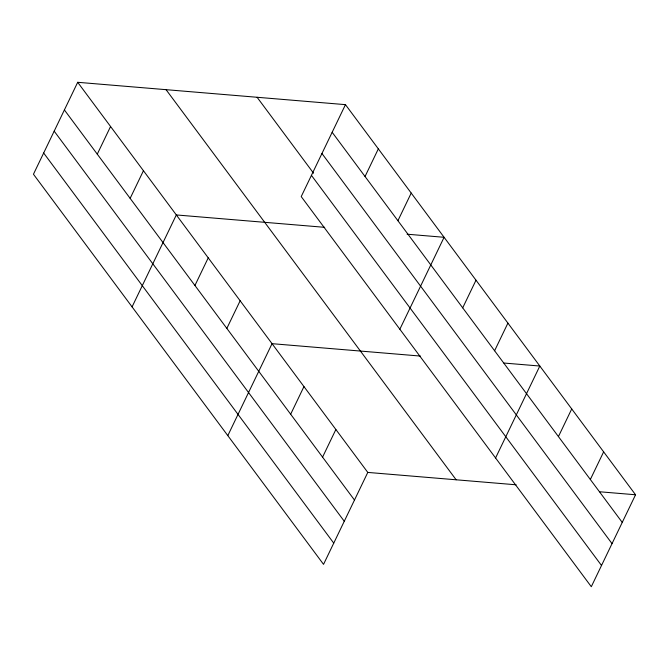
<?xml version="1.0" encoding="UTF-8"?>
<svg xmlns="http://www.w3.org/2000/svg" width="669" height="669" viewBox="0 0 669 669"><rect width="100%" height="100%" fill="white"/><g stroke="black" fill="none" stroke-linecap="round" stroke-linejoin="round"><path stroke-width="1" d="M77.696 82.295L33.45 174.233L323.537 564.352L367.783 472.414L77.696 82.295L345.463 104.648L635.55 494.767L591.304 586.705L301.217 196.586L345.463 104.648M97.273 154.146L110.569 126.508M130.146 198.358L143.45 170.72M132.077 306.87L176.323 214.941L324.691 227.326M194.93 285.487L208.235 257.849M226.841 328.404L240.146 300.766M227.811 435.611L272.049 343.674L420.425 356.067M365.04 176.499L378.336 148.861M290.664 414.228L303.96 386.59M397.913 220.711L411.218 193.082M322.567 457.144L335.871 429.506M399.853 329.223L444.091 237.294L407.103 234.2M462.705 307.84L476.002 280.202M494.608 350.757L507.913 323.119M495.578 457.964L539.824 366.035L503.857 363.033M558.431 436.581L571.727 408.943M590.342 479.497L603.639 451.859M367.783 472.414L516.15 484.799M599.591 491.765L635.55 494.767M332.159 132.286L622.245 522.405M321.948 153.502L612.035 543.629M257.097 97.273L313.544 173.187M311.428 175.362L601.515 565.489M166.054 89.671L456.141 479.79M64.391 109.933L354.478 500.052M54.181 131.149L344.267 521.268M43.661 153.009L333.747 543.136"/></g></svg>
